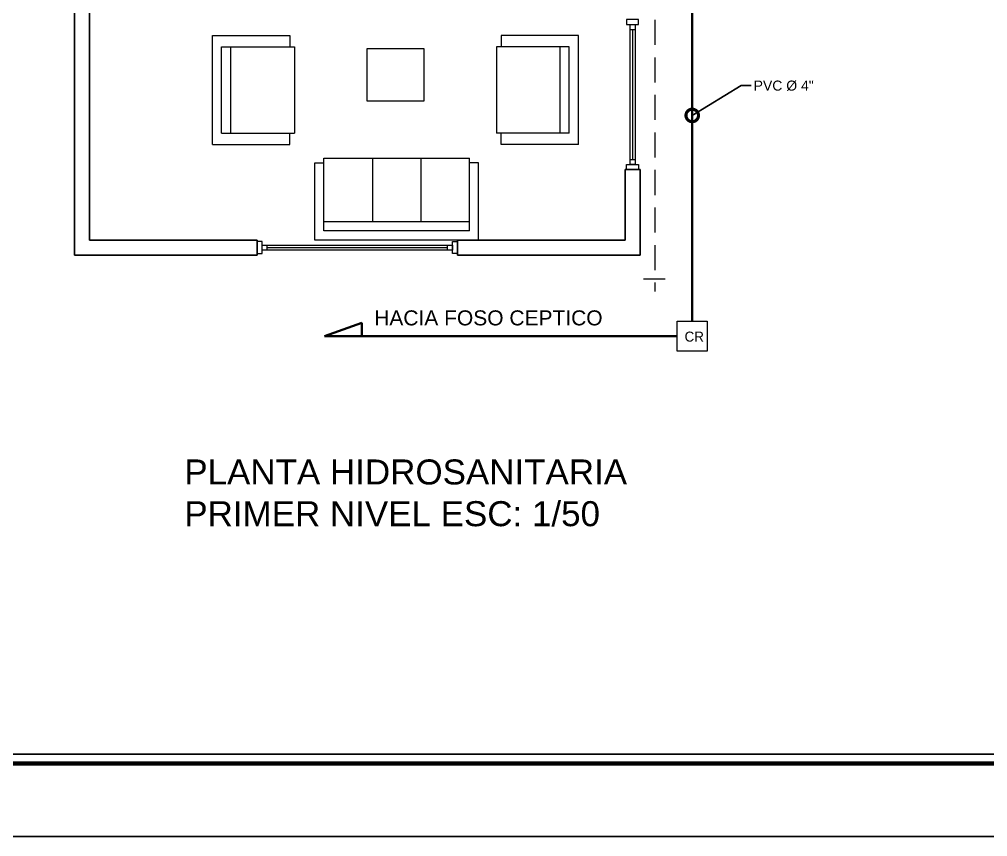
# Model space of a CAD drawing. Header units: inches. Extents: x -22.5 to 70.9, y -14.1 to 48.3.
# Drawn here: x 2.77 to 12.45, y 19.69 to 27.86 of the extents above; entities that cross this region are included whole.
import ezdxf

# ---------------------------------------------------------------- set-up
doc = ezdxf.new("R2010")
doc.units = ezdxf.units.IN
doc.header["$MEASUREMENT"] = 0
doc.linetypes.add('DASHED2', pattern=[0.375, 0.25, -0.125])
for name, color, linetype, lineweight in [('aguapotable', 2, 'DASHED2', 15), ('aguasnegras', 3, 'Continuous', 40), ('cotas', 1, 'Continuous', 13), ('LAMP', 1, 'Continuous', 25), ('muebles', 6, 'Continuous', 13), ('paredes', 7, 'Continuous', 30), ('pv', 4, 'Continuous', 5), ('rotulacion', 7, 'Continuous', 15)]:
    doc.layers.add(name, color=color, linetype=linetype, lineweight=lineweight)
doc.layers.add('MODULO', color=7, linetype='Continuous')
doc.styles.add('DIMS', font='ARIAL.TTF')
doc.dimstyles.new('DIMS', dxfattribs={"dimtxt": 0.1, "dimasz": 0.25, "dimexe": 0.1, "dimexo": 0.025, "dimgap": 0.025, "dimtad": 1, "dimtih": 1, "dimtoh": 1, "dimzin": 1, "dimdsep": 46, "dimtxsty": 'DIMS', "dimblk1": 'DOTSMALL', "dimblk2": 'DOTSMALL', "dimsah": 1, "dimcen": 0.09, "dimclrd": 9, "dimclre": 9, "dimclrt": 2, "dimazin": 0, "dimtfac": 1, "dimtofl": 0, "dimtmove": 0, "dimatfit": 3, "dimldrblk": 'DOTSMALL', "dimfxl": 1, "dimtolj": 1, "dimtzin": 0, "dimarcsym": 0})

# ---------------------------------------------------------------- blocks, each defined once
blk = doc.blocks.new('HOJA11-17')
blk.add_lwpolyline([(-40.37890009120933, 27.28489062854183), (2.621099908790683, 27.28489062854183), (2.621099908790683, -0.7151093714581673), (-40.37890009120933, -0.7151093714581673)], close=True)
blk = doc.blocks.new('M_DFURN_FURN_3D SOFA - 1-SEAT_P')
at = {"color": 0, "linetype": 'ByBlock'}
for p, q in [((0, 0.499968), (0, -0.499968)), ((0, 0.499968), (0.9444179999999999, 0.499968)), ((0.9444179999999999, 0.499968), (0.9444179999999999, 0.3944159999999999)), ((0.111108, 0.3944159999999999), (0.111108, -0.3944159999999999)), ((0.111108, 0.3944159999999999), (0.9999719999999999, 0.3944159999999999)), ((0.222216, 0.3944159999999999), (0.222216, -0.3944159999999999)), ((0.9999719999999999, -0.3944159999999999), (0.9999719999999999, 0.3944159999999999)), ((0.111108, -0.3944159999999999), (0.9999719999999999, -0.3944159999999999)), ((0.9444179999999999, -0.499968), (0.9444179999999999, -0.3944159999999999)), ((0, -0.499968), (0.9444179999999999, -0.499968))]:
    blk.add_line(p, q, dxfattribs=at)
blk = doc.blocks.new('M_DFURN_FURN_3D SOFA - 3-SEAT_P')
at = {"color": 0, "linetype": 'ByBlock'}
for p, q in [((0, 0.4999680000000026), (0.9444179999999989, 0.4999680000000026)), ((0, 0.4999680000000026), (0, -0.4999680000000026)), ((0.9444179999999989, 0.4999680000000026), (0.9444179999999989, 0.4444160000000039)), ((0.1111079999999944, 0.4444160000000039), (0.1111079999999944, -0.4444159999999968)), ((0.1111079999999944, 0.4444160000000039), (0.9999719999999996, 0.4444160000000039)), ((0.222215999999996, 0.4444160000000039), (0.222215999999996, -0.4444159999999968)), ((0.9999719999999996, -0.4444159999999968), (0.9999719999999996, 0.4444160000000039)), ((0.9999719999999996, 0.1481439999999949), (0.222215999999996, 0.1481439999999949)), ((0.9999719999999996, -0.1481289999999973), (0.222215999999996, -0.1481289999999973)), ((0.1111079999999944, -0.4444159999999968), (0.9999719999999996, -0.4444159999999968)), ((0.9444179999999989, -0.4999680000000026), (0.9444179999999989, -0.4444159999999968)), ((0, -0.4999680000000026), (0.9444179999999989, -0.4999680000000026))]:
    blk.add_line(p, q, dxfattribs=at)
blk = doc.blocks.new('RGWE')
at = {"layer": 'pv', "linetype": 'Continuous'}
for p, q in [((0.1463510506531804, 1.788891832125955), (0.02635105065317589, 1.788891832125955)), ((0.02635105065317589, 1.788891832125955), (0.02635105065317589, 1.738891832125958)), ((0.1463510506531804, 1.738891832125958), (0.1463510506531804, 1.788891832125955)), ((0.02635105065317589, 1.738891832125958), (0.1463510506531804, 1.738891832125958)), ((0.1113510506531838, 1.738891832125958), (0.06135105065317248, 1.738891832125958)), ((0.06135105065317248, 1.738891832125958), (0.06135105065317248, -0.1611081678740476)), ((0.06135105065317248, 1.688891832125947), (0.1113510506531838, 1.688891832125947)), ((0.08635105065317816, -0.1111081678740362), (0.08635105065317816, 1.688891832125947)), ((0.1113510506531838, -0.1611081678740476), (0.1113510506531838, 1.738891832125958)), ((0.02635105065317589, -0.1611081678740476), (0.1463510506531804, -0.1611081678740476)), ((0.02635105065317589, -0.2111081678740447), (0.02635105065317589, -0.1611081678740476)), ((0.06135105065317248, -0.1111081678740362), (0.1113510506531838, -0.1111081678740362)), ((0.06135105065317248, -0.1611081678740476), (0.1113510506531838, -0.1611081678740476)), ((0.1463510506531804, -0.1611081678740476), (0.1463510506531804, -0.2111081678740447)), ((0.1463510506531804, -0.2111081678740447), (0.02635105065317589, -0.2111081678740447))]:
    blk.add_line(p, q, dxfattribs=at)
blk = doc.blocks.new('hj')
at = {"layer": 'pv', "linetype": 'Continuous'}
for p, q in [((-0.1292440600098193, 0.9252911381192845), (-0.2492440600098238, 0.9252911381192845)), ((-0.2492440600098238, 0.9252911381192845), (-0.2492440600098238, 0.8752911381192874)), ((-0.2492440600098238, 0.8752911381192874), (-0.1292440600098193, 0.8752911381192874)), ((-0.2142440600098268, -0.524708861880721), (-0.2142440600098272, 0.8752911381192874)), ((-0.2142440600098272, 0.8752911381192874), (-0.1642440600098158, 0.8752911381192874)), ((-0.1642440600098158, 0.8752911381192874), (-0.1642440600098158, -0.524708861880721)), ((-0.1292440600098193, 0.8752911381192874), (-0.1292440600098193, 0.9252911381192845)), ((-0.2142440600098272, 0.825291138119276), (-0.1642440600098158, 0.825291138119276)), ((-0.1892440600098215, 0.825291138119276), (-0.1892440600098215, -0.4747088618807087)), ((-0.2142440600098272, -0.4747088618807087), (-0.1642440600098158, -0.4747088618807087)), ((-0.2492440600098238, -0.5247088618807201), (-0.1292440600098193, -0.5247088618807201)), ((-0.2492440600098238, -0.5747088618807172), (-0.2492440600098238, -0.5247088618807201)), ((-0.1292440600098193, -0.5747088618807172), (-0.2492440600098238, -0.5747088618807172)), ((-0.1642440600098158, -0.5247088618807201), (-0.2142440600098272, -0.5247088618807201)), ((-0.1292440600098193, -0.5247088618807201), (-0.1292440600098193, -0.5747088618807172))]:
    blk.add_line(p, q, dxfattribs=at)
blk = doc.blocks.new('_DOTSMALL')
at = {"color": 0, "linetype": 'ByBlock', "const_width": 0.5}
blk.add_lwpolyline([(-0.0625, 0, 1), (0.0625, 0, 1)], format="xyb", close=True, dxfattribs=at)

msp = doc.modelspace()

# ---------------------------------------------------------------- linework, layer by layer
at = {"layer": 'aguapotable'}
for p, q in [((9.124739114623985, 28.97592084398854), (9.124739114623985, 25.13732358792691)), ((9.01164255985173, 25.26249783764854), (9.228055215641739, 25.26249783764854))]:
    msp.add_line(p, q, dxfattribs=at)
at = {"layer": 'aguasnegras'}
for p, q in [((9.497085566814885, 28.95134446439604), (9.497085566814885, 24.84030900902195)), ((5.821983157951472, 24.69030900902197), (6.194820100509723, 24.82510726385203)), ((6.194820100509723, 24.82510726385203), (6.194820100509723, 24.69030900902197)), ((9.347085566814908, 24.69030900902197), (5.821983157951472, 24.69030900902197))]:
    msp.add_line(p, q, dxfattribs=at)
at = {"layer": 'MODULO'}
msp.add_lwpolyline([(-20.30422431114544, 20.44160389576163, 0, 0.04087500000000638, 0), (-20.26334931114541, 20.42116639576162, 0.04087500000000638, 0.04087500000000638, 0), (20.2431688850216, 20.4211663957616, 0.04087500000000638, 0.04087500000000638, 0), (20.24316888502162, 47.53128661784399, 0.04087500000000638, 0, 0), (20.22273138502167, 47.57216161784396, 0, 0, 0)], format="xyseb", dxfattribs=at)
msp.add_lwpolyline([(20.1513772641641, 47.48036999698638), (20.15137726416408, 20.51295801661918), (-20.21243269028781, 20.51295801661919)], dxfattribs=at)
at = {"layer": 'muebles', "lineweight": 5}
msp.add_lwpolyline([(6.814016390383765, 27.0388206901538), (6.250367909034887, 27.0388206901538), (6.250367909034887, 27.56553234219372), (6.814016390383765, 27.56553234219372)], close=True, dxfattribs=at)
at = {"layer": 'paredes'}
for p, q in [((3.326844078235219, 25.50083583240515), (3.326844078235219, 29.45083583240515)), ((3.476844078235217, 25.65083583240515), (3.476844078235217, 29.45083583240515)), ((8.826844078235254, 26.35583583240516), (8.826844078235254, 25.65083583240515)), ((8.826844078235254, 26.35583583240516), (8.976844078235253, 26.35583583240516)), ((8.976844078235253, 26.35583583240516), (8.976844078235253, 25.50083583240515)), ((5.151844078235236, 25.65083583240515), (3.476844078235224, 25.65083583240515)), ((5.151844078235236, 25.65083583240515), (5.151844078235236, 25.50083583240515)), ((8.826844078235254, 25.65083583240515), (7.151844078235236, 25.65083583240515)), ((7.151844078235236, 25.65083583240515), (7.151844078235236, 25.50083583240515)), ((5.151844078235236, 25.50083583240515), (3.326844078235226, 25.50083583240515)), ((8.976844078235253, 25.50083583240515), (7.151844078235236, 25.50083583240515))]:
    msp.add_line(p, q, dxfattribs=at)
at = {"layer": 'rotulacion', "linetype": 'Continuous'}
msp.add_lwpolyline([(9.347085566814908, 24.84030900902195), (9.647085566814862, 24.84030900902195), (9.647085566814862, 24.540309009022), (9.347085566814908, 24.540309009022)], close=True, dxfattribs=at)

# ---------------------------------------------------------------- block references
at = {"layer": 'Defpoints', "xscale": 1.046400000000006, "yscale": 1.021874999999994, "zscale": 1.021875}
msp.add_blockref('HOJA11-17', (20.719254219559, 20.42116639576172), dxfattribs=at)
at = {"layer": 'muebles', "lineweight": 5, "zscale": 0.4090909090909091}
for name, p, xscale, yscale, rotation in [('M_DFURN_FURN_3D SOFA - 1-SEAT_P', (4.704235944189101, 27.1498229940149), -0.8181818181818699, 1.090909090909065, 180), ('M_DFURN_FURN_3D SOFA - 1-SEAT_P', (8.360148355229548, 27.1498229940149), 0.8181818181818699, 1.090909090909065, 180), ('M_DFURN_FURN_3D SOFA - 3-SEAT_P', (6.544049200383704, 25.65083583240515), -0.8181818181818699, 1.636363636363626, 270)]:
    msp.add_blockref(name, p, dxfattribs=dict(at, xscale=xscale, yscale=yscale, rotation=rotation))
at = {"layer": 'pv'}
msp.add_blockref('hj', (9.091088138245013, 26.93054469428587), dxfattribs=at)
at = {"layer": 'pv', "linetype": 'Continuous', "xscale": -1, "rotation": 270}
msp.add_blockref('RGWE', (5.36295224610928, 25.48948478175198), dxfattribs=at)

# ---------------------------------------------------------------- texts
at = {"layer": 'cotas', "color": 2, "insert": (10.11081948207933, 27.24425007543606), "char_height": 0.1, "attachment_point": 1, "style": 'DIMS'}
msp.add_mtext('PVC Ø 4"', dxfattribs=at)
at = {"layer": 'cotas', "color": 2, "linetype": 'Continuous', "insert": (6.319793608398749, 24.94845396967173), "char_height": 0.15, "attachment_point": 1, "style": 'DIMS'}
msp.add_mtext('HACIA FOSO CEPTICO', dxfattribs=at)
at = {"layer": 'muebles', "insert": (4.422629780108467, 23.45884994463744), "char_height": 0.25, "width": 12.1915, "attachment_point": 1}
msp.add_mtext('{\\fArial|b0|i0|c0|p34;PLANTA HIDROSANITARIA \\PPRIMER NIVEL ESC: 1/50}', dxfattribs=at)
at = {"layer": 'rotulacion', "linetype": 'Continuous'}
msp.add_text('CR', height=0.1, dxfattribs=at).set_placement((9.420864988202734, 24.63607199257882))

# ---------------------------------------------------------------- leaders
at = {"layer": 'LAMP', "annotation_type": 0, "has_hookline": 1, "hookline_direction": 0, "text_width": 0.5834924965893588}
msp.add_leader([(9.497085566814885, 26.89582673670899), (9.987172501672768, 27.19425007543606), (10.08581948207932, 27.19425007543606)], dimstyle='DIMS', override={"dimgap": 0.025, "dimtad": 0}, dxfattribs=at)

doc.saveas('drawing.dxf')
